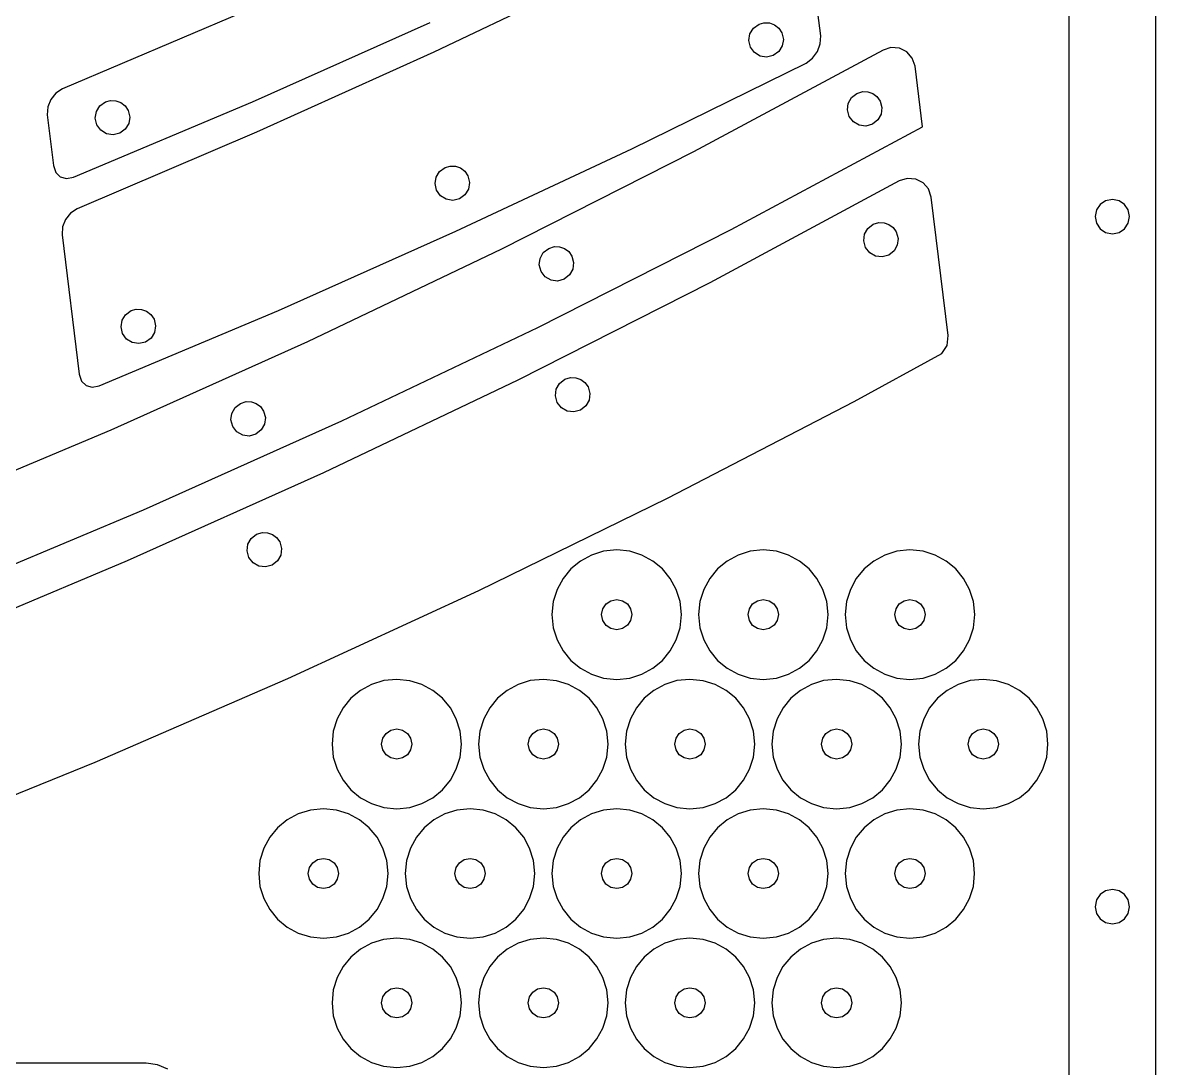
# Model space of a CAD drawing. Extents: x -146 to 800, y 150 to 800.
# Drawn here: x 544.7 to 676.1, y 216.3 to 337.5 of the extents above; entities that cross this region are included whole.
import ezdxf

# ---------------------------------------------------------------- set-up
doc = ezdxf.new("R2010")
doc.units = 0

msp = doc.modelspace()

# ---------------------------------------------------------------- linework, layer by layer
for p, q in [((666.057, 155), (666.057, 794.999)), ((676.056, 794.999), (676.056, 155)), ((637.265, 335.967), (635.198, 352.665)), ((612.783656, 343.775703), (592.409, 334.078625)), ((570.127984, 338.635906), (549.359, 329.817)), ((571.401672, 328.323406), (591.980125, 337.49975)), ((630.11, 337.304), (630.688, 337.469)), ((630.688, 337.469), (631.316203, 337.448578)), ((628.939578, 335.427641), (629.065625, 336.184125)), ((629.065625, 336.184125), (629.466359, 336.838047)), ((629.466359, 336.838047), (630.11, 337.304)), ((631.316203, 337.448578), (631.901375, 337.238125)), ((631.901375, 337.238125), (632.397859, 336.854609)), ((632.397859, 336.854609), (632.76, 336.315)), ((632.76, 336.315), (632.939859, 335.5415)), ((629.12, 334.654), (628.939578, 335.427641)), ((632.939859, 335.5415), (632.813625, 334.78525)), ((636.880875, 334.1345), (637.215766, 335.039969)), ((637.215766, 335.039969), (637.265, 335.967)), ((592.409, 334.078625), (571.841594, 324.779234)), ((644.486, 334.304), (622.516172, 322.504842)), ((629.586375, 334.011078), (629.12, 334.654)), ((630.24025, 333.610875), (629.586375, 334.011078)), ((630.9965, 333.484984), (630.24025, 333.610875)), ((631.77, 333.665), (630.9965, 333.484984)), ((632.413078, 334.131375), (631.77, 333.665)), ((632.813625, 334.78525), (632.413078, 334.131375)), ((636.314797, 333.352781), (636.880875, 334.1345)), ((645.406, 334.607), (644.486, 334.304)), ((646.395687, 334.532828), (645.406, 334.608)), ((645.406, 334.608), (645.406, 334.607)), ((647.25, 334.098875), (646.395687, 334.532828)), ((647.879312, 333.375984), (647.25, 334.098875)), ((615.361688, 322.866578), (635.572, 332.797)), ((635.572, 332.797), (636.314797, 333.352781)), ((648.194, 332.434), (647.879312, 333.375984)), ((649.063, 325.418), (648.194, 332.434)), ((549.359, 329.817), (548.589234, 329.320297)), ((548.000875, 328.587625), (547.650828, 327.715641)), ((548.589234, 329.320297), (548.000875, 328.587625)), ((550.63, 319.562), (571.401672, 328.323406)), ((553.693937, 327.829047), (554.337, 328.295)), ((554.337, 328.295), (554.915, 328.46)), ((554.915, 328.46), (555.543188, 328.44)), ((555.543188, 328.44), (556.12825, 328.2295)), ((640.464875, 328.12625), (640.840109, 328.794875)), ((640.840109, 328.794875), (641.465, 329.285)), ((641.465, 329.285), (642.134, 329.485)), ((642.134, 329.485), (642.736312, 329.462922)), ((642.736312, 329.462922), (643.30075, 329.264875)), ((643.30075, 329.264875), (643.786063, 328.904641)), ((643.786063, 328.904641), (644.151, 328.396)), ((644.151, 328.396), (644.360156, 327.630391)), ((547.650828, 327.715641), (547.596, 326.801)), ((553.167563, 326.418641), (553.2935, 327.175125)), ((553.2935, 327.175125), (553.693937, 327.829047)), ((556.12825, 328.2295), (556.624437, 327.84575)), ((556.624437, 327.84575), (556.986, 327.306)), ((556.986, 327.306), (557.166453, 326.5325)), ((640.367703, 327.36575), (640.464875, 328.12625)), ((640.577, 326.6), (640.367703, 327.36575)), ((644.360156, 327.630391), (644.26275, 326.870125)), ((547.596, 326.801), (548.325, 320.913)), ((553.348, 325.645), (553.167563, 326.418641)), ((557.040625, 325.77625), (556.640484, 325.122375)), ((557.166453, 326.5325), (557.040625, 325.77625)), ((641.067141, 325.974953), (640.577, 326.6)), ((641.735875, 325.599375), (641.067141, 325.974953)), ((643.263, 325.711), (642.496672, 325.501859)), ((643.887469, 326.201547), (643.263, 325.711)), ((644.26275, 326.870125), (643.887469, 326.201547)), ((571.841594, 324.779234), (551.076, 315.902)), ((553.813953, 325.002078), (553.348, 325.645)), ((554.467875, 324.601875), (553.813953, 325.002078)), ((555.224359, 324.475984), (554.467875, 324.601875)), ((555.998, 324.656), (555.224359, 324.475984)), ((556.640484, 325.122375), (555.998, 324.656)), ((626.898193, 313.522425), (649.063, 325.418)), ((642.496672, 325.501859), (641.735875, 325.599375)), ((594.97025, 313.300375), (615.361688, 322.866578)), ((622.516172, 322.504842), (600.269217, 311.227484)), ((548.325, 320.913), (548.589953, 320.128859)), ((593.075938, 320.233625), (593.719, 320.7)), ((593.719, 320.7), (594.297, 320.865)), ((594.297, 320.865), (594.925188, 320.845)), ((594.925188, 320.845), (595.51025, 320.6345)), ((595.51025, 320.6345), (596.006437, 320.25075)), ((548.589953, 320.128859), (549.111875, 319.613125)), ((549.111875, 319.613125), (549.816609, 319.409578)), ((549.816609, 319.409578), (550.63, 319.562)), ((592.549562, 318.8235), (592.6755, 319.57975)), ((592.6755, 319.57975), (593.075938, 320.233625)), ((596.006437, 320.25075), (596.368, 319.711)), ((596.368, 319.711), (596.548453, 318.9375)), ((646.364, 319.129), (624.394183, 307.329842)), ((647.284, 319.433), (646.364, 319.129)), ((648.27425, 319.358266), (647.284, 319.434)), ((647.284, 319.434), (647.284, 319.433)), ((649.12875, 318.924125), (648.27425, 319.358266)), ((592.73, 318.05), (592.549562, 318.8235)), ((593.195953, 317.406938), (592.73, 318.05)), ((596.422625, 318.18125), (596.022484, 317.527375)), ((596.548453, 318.9375), (596.422625, 318.18125)), ((649.757875, 318.201422), (649.12875, 318.924125)), ((650.072, 317.26), (649.757875, 318.201422)), ((593.849875, 317.0065), (593.195953, 317.406938)), ((594.606359, 316.880562), (593.849875, 317.0065)), ((595.38, 317.061), (594.606359, 316.880562)), ((596.022484, 317.527375), (595.38, 317.061)), ((652.056, 301.233), (650.072, 317.26)), ((670.29575, 316.842734), (669.66, 316.413875)), ((671.074, 317), (670.29575, 316.842734)), ((671.852672, 316.842734), (671.074, 317)), ((672.488375, 316.413875), (671.852672, 316.842734)), ((550.306547, 315.402672), (549.718875, 314.668125)), ((551.076, 315.902), (550.306547, 315.402672)), ((669.23125, 315.777828), (669.074, 314.999)), ((669.66, 316.413875), (669.23125, 315.777828)), ((672.916891, 315.777828), (672.488375, 316.413875)), ((673.074, 314.999), (672.916891, 315.777828)), ((549.718875, 314.668125), (549.369516, 313.795016)), ((642.718969, 313.620016), (643.344, 314.11)), ((643.344, 314.11), (644.012, 314.311)), ((644.012, 314.311), (644.614734, 314.288359)), ((644.614734, 314.288359), (645.179125, 314.090125)), ((645.179125, 314.090125), (645.664203, 313.730078)), ((669.074, 314.999), (669.23125, 314.220906)), ((669.23125, 314.220906), (669.66, 313.5855)), ((672.488375, 313.5855), (672.916891, 314.220906)), ((672.916891, 314.220906), (673.074, 314.999)), ((549.369516, 313.795016), (549.315, 312.88)), ((549.315, 312.88), (551.316, 296.714)), ((574.391687, 304.123984), (594.97025, 313.300375)), ((604.45376, 302.152387), (626.898193, 313.522425)), ((642.246281, 312.191172), (642.3435, 312.951625)), ((642.3435, 312.951625), (642.718969, 313.620016)), ((645.664203, 313.730078), (646.029, 313.222)), ((646.029, 313.222), (646.238297, 312.455828)), ((669.66, 313.5855), (670.29575, 313.157094)), ((670.29575, 313.157094), (671.074, 313)), ((671.074, 313), (671.852672, 313.157094)), ((671.852672, 313.157094), (672.488375, 313.5855)), ((600.269217, 311.227484), (577.754368, 300.477166)), ((605.104109, 310.825016), (605.729, 311.315)), ((605.729, 311.315), (606.398, 311.516)), ((606.398, 311.516), (607.000297, 311.4935)), ((607.000297, 311.4935), (607.564625, 311.2955)), ((607.564625, 311.2955), (608.049641, 310.9355)), ((642.456, 311.425), (642.246281, 312.191172)), ((642.945984, 310.799969), (642.456, 311.425)), ((646.141125, 311.695375), (645.765891, 311.026984)), ((646.238297, 312.455828), (646.141125, 311.695375)), ((604.631703, 309.396172), (604.728875, 310.156625)), ((604.728875, 310.156625), (605.104109, 310.825016)), ((608.049641, 310.9355), (608.414, 310.427)), ((608.414, 310.427), (608.623297, 309.660828)), ((643.614375, 310.4245), (642.945984, 310.799969)), ((644.374828, 310.327281), (643.614375, 310.4245)), ((645.141, 310.537), (644.374828, 310.327281)), ((645.765891, 311.026984), (645.141, 310.537)), ((604.841, 308.63), (604.631703, 309.396172)), ((605.331125, 308.004969), (604.841, 308.63)), ((608.526125, 308.900375), (608.150891, 308.231984)), ((608.623297, 309.660828), (608.526125, 308.900375)), ((624.394183, 307.329842), (602.147258, 296.052484)), ((605.99975, 307.6295), (605.331125, 308.004969)), ((606.76025, 307.532281), (605.99975, 307.6295)), ((607.526, 307.742), (606.76025, 307.532281)), ((608.150891, 308.231984), (607.526, 307.742)), ((553.62, 295.363), (574.391687, 304.123984)), ((556.284375, 302.97575), (556.684922, 303.629625)), ((556.684922, 303.629625), (557.328, 304.096)), ((557.328, 304.096), (557.906, 304.261)), ((557.906, 304.261), (558.534188, 304.240563)), ((558.534188, 304.240563), (559.11925, 304.03)), ((559.11925, 304.03), (559.615437, 303.646187)), ((559.615437, 303.646187), (559.977, 303.106)), ((556.158141, 302.2195), (556.284375, 302.97575)), ((556.338, 301.446), (556.158141, 302.2195)), ((559.977, 303.106), (560.157438, 302.332937)), ((560.157438, 302.332937), (560.0315, 301.57675)), ((581.73906, 291.313225), (604.45376, 302.152387)), ((556.804516, 300.802937), (556.338, 301.446)), ((557.458625, 300.4025), (556.804516, 300.802937)), ((559.631063, 300.922937), (558.988, 300.457)), ((560.0315, 301.57675), (559.631063, 300.922937)), ((651.919625, 300.0655), (652.056, 301.233)), ((577.754368, 300.477166), (554.980859, 290.259125)), ((558.214922, 300.276562), (557.458625, 300.4025)), ((558.988, 300.457), (558.214922, 300.276562)), ((651.289, 299.117), (651.919625, 300.0655)), ((641.148, 293.551), (651.289, 299.117)), ((551.316, 296.714), (551.580938, 295.929859)), ((551.580938, 295.929859), (552.10275, 295.414125)), ((602.147258, 296.052484), (579.632454, 285.302166)), ((606.606875, 294.981625), (606.982109, 295.650016)), ((606.982109, 295.650016), (607.607, 296.14)), ((607.607, 296.14), (608.276, 296.341)), ((608.276, 296.341), (608.878312, 296.3185)), ((608.878312, 296.3185), (609.44275, 296.1205)), ((609.44275, 296.1205), (609.928062, 295.7605)), ((609.928062, 295.7605), (610.293, 295.252)), ((552.10275, 295.414125), (552.807188, 295.210578)), ((552.807188, 295.210578), (553.62, 295.363)), ((606.509703, 294.221172), (606.606875, 294.981625)), ((606.719, 293.455), (606.509703, 294.221172)), ((610.293, 295.252), (610.502156, 294.485828)), ((610.502156, 294.485828), (610.40475, 293.725375)), ((568.992375, 292.186625), (569.367953, 292.855016)), ((569.367953, 292.855016), (569.993, 293.345)), ((569.993, 293.345), (570.662, 293.546)), ((570.662, 293.546), (571.264156, 293.5235)), ((571.264156, 293.5235), (571.82825, 293.3255)), ((571.82825, 293.3255), (572.313219, 292.9655)), ((572.313219, 292.9655), (572.678, 292.457)), ((607.209563, 292.830109), (606.719, 293.455)), ((607.87825, 292.454875), (607.209563, 292.830109)), ((610.029469, 293.056984), (609.405, 292.567)), ((610.40475, 293.725375), (610.029469, 293.056984)), ((619.51784, 282.357895), (641.148, 293.551)), ((568.894859, 291.426172), (568.992375, 292.186625)), ((572.678, 292.457), (572.887156, 291.690828)), ((572.887156, 291.690828), (572.78975, 290.930375)), ((608.638812, 292.357703), (607.87825, 292.454875)), ((609.405, 292.567), (608.638812, 292.357703)), ((554.980859, 290.259125), (531.957923, 280.5786)), ((558.763453, 281.010281), (581.73906, 291.313225)), ((569.104, 290.66), (568.894859, 291.426172)), ((569.594563, 290.035109), (569.104, 290.66)), ((572.414469, 290.261984), (571.79, 289.772)), ((572.78975, 290.930375), (572.414469, 290.261984)), ((570.26325, 289.659875), (569.594563, 290.035109)), ((571.023812, 289.562703), (570.26325, 289.659875)), ((571.79, 289.772), (571.023812, 289.562703)), ((579.632454, 285.302166), (556.859, 275.084125)), ((597.633406, 271.655969), (619.51784, 282.357895)), ((535.536297, 271.248896), (558.763453, 281.010281)), ((570.8705, 277.012125), (571.245969, 277.680859)), ((571.245969, 277.680859), (571.871, 278.171)), ((571.871, 278.171), (572.54, 278.371)), ((572.54, 278.371), (573.142312, 278.348922)), ((573.142312, 278.348922), (573.70675, 278.150875)), ((573.70675, 278.150875), (574.192063, 277.790641)), ((574.192063, 277.790641), (574.557, 277.282)), ((574.557, 277.282), (574.766141, 276.515828)), ((570.773281, 276.251328), (570.8705, 277.012125)), ((570.983, 275.485), (570.773281, 276.251328)), ((574.668625, 275.755375), (574.293047, 275.086984)), ((574.766141, 276.515828), (574.668625, 275.755375)), ((610.691703, 275.763594), (609.417686, 275.072082)), ((612.099525, 276.200621), (610.691703, 275.763594)), ((613.611, 276.353), (612.099525, 276.200621)), ((615.12243, 276.200621), (613.611, 276.353)), ((616.530125, 275.763594), (615.12243, 276.200621)), ((617.803945, 275.072082), (616.530125, 275.763594)), ((627.691703, 275.763594), (626.417686, 275.072082)), ((629.099525, 276.200621), (627.691703, 275.763594)), ((630.611, 276.353), (629.099525, 276.200621)), ((632.122473, 276.200621), (630.611, 276.353)), ((633.530281, 275.763594), (632.122473, 276.200621)), ((634.804262, 275.072082), (633.530281, 275.763594)), ((644.691719, 275.763594), (643.417738, 275.072082)), ((646.099527, 276.200621), (644.691719, 275.763594)), ((647.611, 276.353), (646.099527, 276.200621)), ((649.122473, 276.200621), (647.611, 276.353)), ((650.530281, 275.763594), (649.122473, 276.200621)), ((651.804262, 275.072082), (650.530281, 275.763594)), ((556.859, 275.084125), (533.836124, 265.4036)), ((571.472984, 274.860109), (570.983, 275.485)), ((572.141375, 274.484875), (571.472984, 274.860109)), ((572.901828, 274.387703), (572.141375, 274.484875)), ((573.668, 274.597), (572.901828, 274.387703)), ((574.293047, 275.086984), (573.668, 274.597)), ((609.417686, 275.072082), (608.307625, 274.15625)), ((618.91375, 274.15625), (617.803945, 275.072082)), ((626.417686, 275.072082), (625.307625, 274.15625)), ((635.91425, 274.15625), (634.804262, 275.072082)), ((643.417738, 275.072082), (642.30775, 274.15625)), ((652.91425, 274.15625), (651.804262, 275.072082)), ((608.307625, 274.15625), (607.391674, 273.046262)), ((619.829398, 273.046262), (618.91375, 274.15625)), ((625.307625, 274.15625), (624.391674, 273.046262)), ((636.830082, 273.046262), (635.91425, 274.15625)), ((642.30775, 274.15625), (641.391918, 273.046262)), ((653.830082, 273.046262), (652.91425, 274.15625)), ((607.391674, 273.046262), (606.699984, 271.772281)), ((620.52075, 271.772281), (619.829398, 273.046262)), ((624.391674, 273.046262), (623.699984, 271.772281)), ((637.521594, 271.772281), (636.830082, 273.046262)), ((641.391918, 273.046262), (640.700406, 271.772281)), ((654.521594, 271.772281), (653.830082, 273.046262)), ((575.50302, 261.449934), (597.633406, 271.655969)), ((606.699984, 271.772281), (606.262709, 270.364473)), ((612.929609, 270.464984), (613.611, 270.602)), ((613.611, 270.602), (614.291828, 270.464562)), ((620.957664, 270.364473), (620.52075, 271.772281)), ((623.699984, 271.772281), (623.262709, 270.364473)), ((629.929609, 270.464984), (630.611, 270.602)), ((630.611, 270.602), (631.291828, 270.464562)), ((637.958621, 270.364473), (637.521594, 271.772281)), ((640.700406, 271.772281), (640.263379, 270.364473)), ((646.930031, 270.464984), (647.611, 270.602)), ((647.611, 270.602), (648.292391, 270.464562)), ((654.958621, 270.364473), (654.521594, 271.772281)), ((606.262709, 270.364473), (606.11, 268.853)), ((611.861, 268.853), (611.998453, 269.533953)), ((611.998453, 269.533953), (612.373375, 270.090125)), ((612.373375, 270.090125), (612.929609, 270.464984)), ((614.291828, 270.464562), (614.847875, 270.08975)), ((614.847875, 270.08975), (615.222984, 269.533813)), ((615.222984, 269.533813), (615.361, 268.853)), ((621.11, 268.853), (620.957664, 270.364473)), ((623.262709, 270.364473), (623.11, 268.853)), ((628.861, 268.853), (628.998453, 269.533953)), ((628.998453, 269.533953), (629.373375, 270.090125)), ((629.373375, 270.090125), (629.929609, 270.464984)), ((631.291828, 270.464562), (631.847875, 270.08975)), ((631.847875, 270.08975), (632.222984, 269.533813)), ((632.222984, 269.533813), (632.361, 268.853)), ((638.111, 268.853), (637.958621, 270.364473)), ((640.263379, 270.364473), (640.111, 268.853)), ((645.861, 268.853), (645.998594, 269.533953)), ((645.998594, 269.533953), (646.37375, 270.090125)), ((646.37375, 270.090125), (646.930031, 270.464984)), ((648.292391, 270.464562), (648.848625, 270.08975)), ((648.848625, 270.08975), (649.223547, 269.533813)), ((649.223547, 269.533813), (649.361, 268.853)), ((655.111, 268.853), (654.958621, 270.364473)), ((606.11, 268.853), (606.262381, 267.341199)), ((611.998031, 268.171453), (611.861, 268.853)), ((612.373, 267.614875), (611.998031, 268.171453)), ((615.223406, 268.171594), (614.84825, 267.61525)), ((615.361, 268.853), (615.223406, 268.171594)), ((620.957951, 267.341527), (621.11, 268.853)), ((623.11, 268.853), (623.262381, 267.341199)), ((628.998031, 268.171453), (628.861, 268.853)), ((629.373, 267.614875), (628.998031, 268.171453)), ((632.223406, 268.171594), (631.84825, 267.61525)), ((632.361, 268.853), (632.223406, 268.171594)), ((637.958621, 267.341527), (638.111, 268.853)), ((640.111, 268.853), (640.263379, 267.341199)), ((645.998453, 268.171453), (645.861, 268.853)), ((646.373375, 267.614875), (645.998453, 268.171453)), ((649.223547, 268.171594), (648.848625, 267.61525)), ((649.361, 268.853), (649.223547, 268.171594)), ((654.958621, 267.341527), (655.111, 268.853)), ((606.262381, 267.341199), (606.699422, 265.933156)), ((612.929469, 267.239609), (612.373, 267.614875)), ((613.611, 267.102), (612.929469, 267.239609)), ((614.291969, 267.240031), (613.611, 267.102)), ((614.84825, 267.61525), (614.291969, 267.240031)), ((620.521172, 265.933719), (620.957951, 267.341527)), ((623.262381, 267.341199), (623.699422, 265.933156)), ((629.929469, 267.239609), (629.373, 267.614875)), ((630.611, 267.102), (629.929469, 267.239609)), ((631.291969, 267.240031), (630.611, 267.102)), ((631.84825, 267.61525), (631.291969, 267.240031)), ((637.521594, 265.933719), (637.958621, 267.341527)), ((640.263379, 267.341199), (640.700406, 265.933156)), ((646.929609, 267.239609), (646.373375, 267.614875)), ((647.611, 267.102), (646.929609, 267.239609)), ((648.292391, 267.240031), (647.611, 267.102)), ((648.848625, 267.61525), (648.292391, 267.240031)), ((654.521594, 265.933719), (654.958621, 267.341527)), ((606.699422, 265.933156), (607.390971, 264.659035)), ((619.829838, 264.659738), (620.521172, 265.933719)), ((623.699422, 265.933156), (624.390971, 264.659035)), ((636.830082, 264.659738), (637.521594, 265.933719)), ((640.700406, 265.933156), (641.391918, 264.659035)), ((653.830082, 264.659738), (654.521594, 265.933719)), ((607.390971, 264.659035), (608.306875, 263.549)), ((618.914125, 263.54975), (619.829838, 264.659738)), ((624.390971, 264.659035), (625.306875, 263.549)), ((635.91425, 263.54975), (636.830082, 264.659738)), ((641.391918, 264.659035), (642.30775, 263.549)), ((652.91425, 263.54975), (653.830082, 264.659738)), ((608.306875, 263.549), (609.416982, 262.633215)), ((609.416982, 262.633215), (610.691141, 261.941844)), ((616.530266, 261.942406), (617.804209, 262.633918)), ((617.804209, 262.633918), (618.914125, 263.54975)), ((625.306875, 263.549), (626.416982, 262.633215)), ((626.416982, 262.633215), (627.691141, 261.941844)), ((633.530281, 261.942406), (634.804262, 262.633918)), ((634.804262, 262.633918), (635.91425, 263.54975)), ((642.30775, 263.549), (643.417738, 262.633215)), ((643.417738, 262.633215), (644.691719, 261.941844)), ((650.530281, 261.942406), (651.804262, 262.633918)), ((651.804262, 262.633918), (652.91425, 263.54975)), ((553.135, 251.7445), (575.50302, 261.449934)), ((588.11, 261.353), (586.598527, 261.200619)), ((589.621473, 261.200332), (588.11, 261.353)), ((605.11, 261.353), (603.598527, 261.200619)), ((606.621473, 261.200332), (605.11, 261.353)), ((610.691141, 261.941844), (612.099197, 261.505051)), ((612.099197, 261.505051), (613.611, 261.353)), ((613.611, 261.353), (615.122471, 261.505379)), ((615.122471, 261.505379), (616.530266, 261.942406)), ((622.11, 261.353), (620.598527, 261.200619)), ((623.621473, 261.200332), (622.11, 261.353)), ((627.691141, 261.941844), (629.099197, 261.505051)), ((629.099197, 261.505051), (630.611, 261.353)), ((630.611, 261.353), (632.122473, 261.505379)), ((632.122473, 261.505379), (633.530281, 261.942406)), ((639.111, 261.353), (637.599525, 261.200619)), ((640.622473, 261.200332), (639.111, 261.353)), ((644.691719, 261.941844), (646.099527, 261.505051)), ((646.099527, 261.505051), (647.611, 261.353)), ((647.611, 261.353), (649.122473, 261.505379)), ((649.122473, 261.505379), (650.530281, 261.942406)), ((656.111, 261.353), (654.599525, 261.200619)), ((657.62243, 261.200332), (656.111, 261.353)), ((583.916738, 260.072029), (582.80675, 259.156125)), ((585.190719, 260.763578), (583.916738, 260.072029)), ((586.598527, 261.200619), (585.190719, 260.763578)), ((591.029281, 260.763156), (589.621473, 261.200332)), ((592.303262, 260.07159), (591.029281, 260.763156)), ((593.41325, 259.15575), (592.303262, 260.07159)), ((600.916738, 260.072029), (599.80675, 259.156125)), ((602.190719, 260.763578), (600.916738, 260.072029)), ((603.598527, 261.200619), (602.190719, 260.763578)), ((608.029281, 260.763156), (606.621473, 261.200332)), ((609.303262, 260.07159), (608.029281, 260.763156)), ((610.41325, 259.15575), (609.303262, 260.07159)), ((617.916738, 260.072029), (616.80675, 259.156125)), ((619.190719, 260.763578), (617.916738, 260.072029)), ((620.598527, 261.200619), (619.190719, 260.763578)), ((625.029281, 260.763156), (623.621473, 261.200332)), ((626.303262, 260.07159), (625.029281, 260.763156)), ((627.41325, 259.15575), (626.303262, 260.07159)), ((634.917686, 260.072029), (633.807625, 259.156125)), ((636.191703, 260.763578), (634.917686, 260.072029)), ((637.599525, 261.200619), (636.191703, 260.763578)), ((642.030281, 260.763156), (640.622473, 261.200332)), ((643.304262, 260.07159), (642.030281, 260.763156)), ((644.41425, 259.15575), (643.304262, 260.07159)), ((651.917686, 260.072029), (650.807625, 259.156125)), ((653.191703, 260.763578), (651.917686, 260.072029)), ((654.599525, 261.200619), (653.191703, 260.763578)), ((659.030125, 260.763156), (657.62243, 261.200332)), ((660.303945, 260.07159), (659.030125, 260.763156)), ((661.41375, 259.15575), (660.303945, 260.07159)), ((582.80675, 259.156125), (581.890918, 258.046018)), ((594.329082, 258.045754), (593.41325, 259.15575)), ((599.80675, 259.156125), (598.890918, 258.046018)), ((611.329082, 258.045754), (610.41325, 259.15575)), ((616.80675, 259.156125), (615.890918, 258.046018)), ((628.329082, 258.045754), (627.41325, 259.15575)), ((633.807625, 259.156125), (632.891674, 258.046018)), ((645.330082, 258.045754), (644.41425, 259.15575)), ((650.807625, 259.156125), (649.891674, 258.046018)), ((662.329398, 258.045754), (661.41375, 259.15575)), ((581.890918, 258.046018), (581.199406, 256.771859)), ((595.020594, 256.771719), (594.329082, 258.045754)), ((598.890918, 258.046018), (598.199406, 256.771859)), ((612.020594, 256.771719), (611.329082, 258.045754)), ((615.890918, 258.046018), (615.199406, 256.771859)), ((629.020594, 256.771719), (628.329082, 258.045754)), ((632.891674, 258.046018), (632.199984, 256.771859)), ((646.021594, 256.771719), (645.330082, 258.045754)), ((649.891674, 258.046018), (649.199984, 256.771859)), ((663.02075, 256.771719), (662.329398, 258.045754)), ((581.199406, 256.771859), (580.762379, 255.363803)), ((595.457621, 255.363762), (595.020594, 256.771719)), ((598.199406, 256.771859), (597.762379, 255.363803)), ((612.457621, 255.363762), (612.020594, 256.771719)), ((615.199406, 256.771859), (614.762379, 255.363803)), ((629.457621, 255.363762), (629.020594, 256.771719)), ((632.199984, 256.771859), (631.762709, 255.363803)), ((646.458621, 255.363762), (646.021594, 256.771719)), ((649.199984, 256.771859), (648.762709, 255.363803)), ((663.457664, 255.363762), (663.02075, 256.771719)), ((580.762379, 255.363803), (580.61, 253.852)), ((586.497594, 254.533391), (586.87275, 255.089625)), ((586.87275, 255.089625), (587.429031, 255.464547)), ((587.429031, 255.464547), (588.11, 255.602)), ((588.11, 255.602), (588.791391, 255.464547)), ((588.791391, 255.464547), (589.347625, 255.089625)), ((589.347625, 255.089625), (589.722547, 254.533391)), ((595.61, 253.852), (595.457621, 255.363762)), ((597.762379, 255.363803), (597.61, 253.852)), ((603.497594, 254.533391), (603.87275, 255.089625)), ((603.87275, 255.089625), (604.429031, 255.464547)), ((604.429031, 255.464547), (605.11, 255.602)), ((605.11, 255.602), (605.791391, 255.464547)), ((605.791391, 255.464547), (606.347625, 255.089625)), ((606.347625, 255.089625), (606.722547, 254.533391)), ((612.61, 253.852), (612.457621, 255.363762)), ((614.762379, 255.363803), (614.61, 253.852)), ((620.497594, 254.533391), (620.87275, 255.089625)), ((620.87275, 255.089625), (621.429031, 255.464547)), ((621.429031, 255.464547), (622.11, 255.602)), ((622.11, 255.602), (622.791391, 255.464547)), ((622.791391, 255.464547), (623.347625, 255.089625)), ((623.347625, 255.089625), (623.722547, 254.533391)), ((629.61, 253.852), (629.457621, 255.363762)), ((631.762709, 255.363803), (631.61, 253.852)), ((637.498453, 254.533391), (637.873375, 255.089625)), ((637.873375, 255.089625), (638.429609, 255.464547)), ((638.429609, 255.464547), (639.111, 255.602)), ((639.111, 255.602), (639.791828, 255.464547)), ((639.791828, 255.464547), (640.347875, 255.089625)), ((640.347875, 255.089625), (640.722984, 254.533391)), ((646.611, 253.852), (646.458621, 255.363762)), ((648.762709, 255.363803), (648.61, 253.852)), ((654.497609, 254.533391), (654.872875, 255.089625)), ((654.872875, 255.089625), (655.429453, 255.464547)), ((655.429453, 255.464547), (656.111, 255.602)), ((656.111, 255.602), (656.791812, 255.464547)), ((656.791812, 255.464547), (657.34775, 255.089625)), ((657.34775, 255.089625), (657.722562, 254.533391)), ((663.61, 253.852), (663.457664, 255.363762)), ((580.61, 253.852), (580.762379, 252.340527)), ((586.36, 253.852), (586.497594, 254.533391)), ((586.497594, 253.171031), (586.36, 253.852)), ((589.722547, 254.533391), (589.86, 253.852)), ((589.86, 253.852), (589.722547, 253.171031)), ((595.457662, 252.340527), (595.61, 253.852)), ((597.61, 253.852), (597.762379, 252.340527)), ((603.36, 253.852), (603.497594, 254.533391)), ((603.497594, 253.171031), (603.36, 253.852)), ((606.722547, 254.533391), (606.86, 253.852)), ((606.86, 253.852), (606.722547, 253.171031)), ((612.457621, 252.340527), (612.61, 253.852)), ((614.61, 253.852), (614.762379, 252.340527)), ((620.36, 253.852), (620.497594, 254.533391)), ((620.497594, 253.171031), (620.36, 253.852)), ((623.722547, 254.533391), (623.86, 253.852)), ((623.86, 253.852), (623.722547, 253.171031)), ((629.457662, 252.340527), (629.61, 253.852)), ((631.61, 253.852), (631.762381, 252.340527)), ((637.361, 253.852), (637.498453, 254.533391)), ((637.498031, 253.171031), (637.361, 253.852)), ((640.722984, 254.533391), (640.861, 253.852)), ((640.861, 253.852), (640.723406, 253.171031)), ((646.458621, 252.340527), (646.611, 253.852)), ((648.61, 253.852), (648.762381, 252.340527)), ((654.36, 253.852), (654.497609, 254.533391)), ((654.497609, 253.171031), (654.36, 253.852)), ((657.722562, 254.533391), (657.86, 253.852)), ((657.86, 253.852), (657.722562, 253.171031)), ((663.457951, 252.340527), (663.61, 253.852)), ((580.762379, 252.340527), (581.199406, 250.932719)), ((586.87275, 252.61475), (586.497594, 253.171031)), ((587.429031, 252.239594), (586.87275, 252.61475)), ((588.11, 252.102), (587.429031, 252.239594)), ((588.791391, 252.239594), (588.11, 252.102)), ((589.347625, 252.61475), (588.791391, 252.239594)), ((589.722547, 253.171031), (589.347625, 252.61475)), ((595.020734, 250.932719), (595.457662, 252.340527)), ((597.762379, 252.340527), (598.199406, 250.932719)), ((603.87275, 252.61475), (603.497594, 253.171031)), ((604.429031, 252.239594), (603.87275, 252.61475)), ((605.11, 252.102), (604.429031, 252.239594)), ((605.791391, 252.239594), (605.11, 252.102)), ((606.347625, 252.61475), (605.791391, 252.239594)), ((606.722547, 253.171031), (606.347625, 252.61475)), ((612.020594, 250.932719), (612.457621, 252.340527)), ((614.762379, 252.340527), (615.199406, 250.932719)), ((620.87275, 252.61475), (620.497594, 253.171031)), ((621.429031, 252.239594), (620.87275, 252.61475)), ((622.11, 252.102), (621.429031, 252.239594)), ((622.791391, 252.239594), (622.11, 252.102)), ((623.347625, 252.61475), (622.791391, 252.239594)), ((623.722547, 253.171031), (623.347625, 252.61475)), ((629.020734, 250.932719), (629.457662, 252.340527)), ((631.762381, 252.340527), (632.199422, 250.932719)), ((637.873, 252.61475), (637.498031, 253.171031)), ((638.429469, 252.239594), (637.873, 252.61475)), ((639.111, 252.102), (638.429469, 252.239594)), ((639.791969, 252.239594), (639.111, 252.102)), ((640.34825, 252.61475), (639.791969, 252.239594)), ((640.723406, 253.171031), (640.34825, 252.61475)), ((646.021594, 250.932719), (646.458621, 252.340527)), ((648.762381, 252.340527), (649.199422, 250.932719)), ((654.872875, 252.61475), (654.497609, 253.171031)), ((655.429453, 252.239594), (654.872875, 252.61475)), ((656.111, 252.102), (655.429453, 252.239594)), ((656.791812, 252.239594), (656.111, 252.102)), ((657.34775, 252.61475), (656.791812, 252.239594)), ((657.722562, 253.171031), (657.34775, 252.61475)), ((663.021172, 250.932719), (663.457951, 252.340527)), ((530.537668, 242.544379), (553.135, 251.7445)), ((581.199406, 250.932719), (581.890918, 249.658738)), ((594.329346, 249.658738), (595.020734, 250.932719)), ((598.199406, 250.932719), (598.890918, 249.658738)), ((611.329082, 249.658738), (612.020594, 250.932719)), ((615.199406, 250.932719), (615.890918, 249.658738)), ((628.329346, 249.658738), (629.020734, 250.932719)), ((632.199422, 250.932719), (632.890971, 249.658738)), ((645.330082, 249.658738), (646.021594, 250.932719)), ((649.199422, 250.932719), (649.890971, 249.658738)), ((662.329838, 249.658738), (663.021172, 250.932719)), ((581.890918, 249.658738), (582.80675, 248.54875)), ((593.413625, 248.54875), (594.329346, 249.658738)), ((598.890918, 249.658738), (599.80675, 248.54875)), ((610.41325, 248.54875), (611.329082, 249.658738)), ((615.890918, 249.658738), (616.80675, 248.54875)), ((627.413625, 248.54875), (628.329346, 249.658738)), ((632.890971, 249.658738), (633.806875, 248.54875)), ((644.41425, 248.54875), (645.330082, 249.658738)), ((649.890971, 249.658738), (650.806875, 248.54875)), ((661.414125, 248.54875), (662.329838, 249.658738)), ((582.80675, 248.54875), (583.916738, 247.632918)), ((592.303701, 247.632918), (593.413625, 248.54875)), ((599.80675, 248.54875), (600.916738, 247.632918)), ((609.303262, 247.632918), (610.41325, 248.54875)), ((616.80675, 248.54875), (617.916738, 247.632918)), ((626.303701, 247.632918), (627.413625, 248.54875)), ((633.806875, 248.54875), (634.916982, 247.632918)), ((643.304262, 247.632918), (644.41425, 248.54875)), ((650.806875, 248.54875), (651.916982, 247.632918)), ((660.304209, 247.632918), (661.414125, 248.54875)), ((583.916738, 247.632918), (585.190719, 246.941406)), ((585.190719, 246.941406), (586.598527, 246.504379)), ((589.62176, 246.504379), (591.029703, 246.941406)), ((591.029703, 246.941406), (592.303701, 247.632918)), ((600.916738, 247.632918), (602.190719, 246.941406)), ((602.190719, 246.941406), (603.598527, 246.504379)), ((606.621473, 246.504379), (608.029281, 246.941406)), ((608.029281, 246.941406), (609.303262, 247.632918)), ((617.916738, 247.632918), (619.190719, 246.941406)), ((619.190719, 246.941406), (620.598527, 246.504379)), ((623.62176, 246.504379), (625.029703, 246.941406)), ((625.029703, 246.941406), (626.303701, 247.632918)), ((634.916982, 247.632918), (636.191141, 246.941406)), ((636.191141, 246.941406), (637.599197, 246.504379)), ((640.622473, 246.504379), (642.030281, 246.941406)), ((642.030281, 246.941406), (643.304262, 247.632918)), ((651.916982, 247.632918), (653.191141, 246.941406)), ((653.191141, 246.941406), (654.599197, 246.504379)), ((657.622471, 246.504379), (659.030266, 246.941406)), ((659.030266, 246.941406), (660.304209, 247.632918)), ((576.689719, 245.762594), (575.415738, 245.071082)), ((578.097527, 246.199621), (576.689719, 245.762594)), ((579.609, 246.352), (578.097527, 246.199621)), ((581.12076, 246.199621), (579.609, 246.352)), ((582.528703, 245.762594), (581.12076, 246.199621)), ((583.802701, 245.071082), (582.528703, 245.762594)), ((586.598527, 246.504379), (588.11, 246.352)), ((588.11, 246.352), (589.62176, 246.504379)), ((593.690719, 245.762594), (592.416738, 245.071082)), ((595.098527, 246.199621), (593.690719, 245.762594)), ((596.61, 246.352), (595.098527, 246.199621)), ((598.121473, 246.199621), (596.61, 246.352)), ((599.529281, 245.762594), (598.121473, 246.199621)), ((600.803262, 245.071082), (599.529281, 245.762594)), ((603.598527, 246.504379), (605.11, 246.352)), ((605.11, 246.352), (606.621473, 246.504379)), ((610.690703, 245.762594), (609.416686, 245.071082)), ((612.098525, 246.199621), (610.690703, 245.762594)), ((613.61, 246.352), (612.098525, 246.199621)), ((615.121473, 246.199621), (613.61, 246.352)), ((616.529281, 245.762594), (615.121473, 246.199621)), ((617.803262, 245.071082), (616.529281, 245.762594)), ((620.598527, 246.504379), (622.11, 246.352)), ((622.11, 246.352), (623.62176, 246.504379)), ((627.690719, 245.762594), (626.416738, 245.071082)), ((629.098527, 246.199621), (627.690719, 245.762594)), ((630.61, 246.352), (629.098527, 246.199621)), ((632.121473, 246.199621), (630.61, 246.352)), ((633.529281, 245.762594), (632.121473, 246.199621)), ((634.803262, 245.071082), (633.529281, 245.762594)), ((637.599197, 246.504379), (639.111, 246.352)), ((639.111, 246.352), (640.622473, 246.504379)), ((644.690719, 245.762594), (643.416738, 245.071082)), ((646.098527, 246.199621), (644.690719, 245.762594)), ((647.61, 246.352), (646.098527, 246.199621)), ((649.121473, 246.199621), (647.61, 246.352)), ((650.529281, 245.762594), (649.121473, 246.199621)), ((651.803262, 245.071082), (650.529281, 245.762594)), ((654.599197, 246.504379), (656.111, 246.352)), ((656.111, 246.352), (657.622471, 246.504379)), ((575.415738, 245.071082), (574.30575, 244.15525)), ((584.912625, 244.15525), (583.802701, 245.071082)), ((592.416738, 245.071082), (591.30675, 244.15525)), ((601.91325, 244.15525), (600.803262, 245.071082)), ((609.416686, 245.071082), (608.306625, 244.15525)), ((618.91325, 244.15525), (617.803262, 245.071082)), ((626.416738, 245.071082), (625.30675, 244.15525)), ((635.91325, 244.15525), (634.803262, 245.071082)), ((643.416738, 245.071082), (642.30675, 244.15525)), ((652.91325, 244.15525), (651.803262, 245.071082)), ((573.389918, 243.045262), (572.698406, 241.771281)), ((574.30575, 244.15525), (573.389918, 243.045262)), ((585.828346, 243.045262), (584.912625, 244.15525)), ((586.519734, 241.771281), (585.828346, 243.045262)), ((590.390918, 243.045262), (589.699406, 241.771281)), ((591.30675, 244.15525), (590.390918, 243.045262)), ((602.829082, 243.045262), (601.91325, 244.15525)), ((603.520594, 241.771281), (602.829082, 243.045262)), ((607.390674, 243.045262), (606.698984, 241.771281)), ((608.306625, 244.15525), (607.390674, 243.045262)), ((619.829082, 243.045262), (618.91325, 244.15525)), ((620.520594, 241.771281), (619.829082, 243.045262)), ((624.390918, 243.045262), (623.699406, 241.771281)), ((625.30675, 244.15525), (624.390918, 243.045262)), ((636.829082, 243.045262), (635.91325, 244.15525)), ((637.520594, 241.771281), (636.829082, 243.045262)), ((641.390918, 243.045262), (640.699406, 241.771281)), ((642.30675, 244.15525), (641.390918, 243.045262)), ((653.829082, 243.045262), (652.91325, 244.15525)), ((654.520594, 241.771281), (653.829082, 243.045262)), ((572.698406, 241.771281), (572.261379, 240.363473)), ((586.956662, 240.363473), (586.519734, 241.771281)), ((589.699406, 241.771281), (589.262379, 240.363473)), ((603.957621, 240.363473), (603.520594, 241.771281)), ((606.698984, 241.771281), (606.261709, 240.363473)), ((620.957621, 240.363473), (620.520594, 241.771281)), ((623.699406, 241.771281), (623.262379, 240.363473)), ((637.957621, 240.363473), (637.520594, 241.771281)), ((640.699406, 241.771281), (640.262379, 240.363473)), ((654.957621, 240.363473), (654.520594, 241.771281)), ((572.261379, 240.363473), (572.109, 238.852)), ((578.37175, 240.089625), (578.928031, 240.464547)), ((578.928031, 240.464547), (579.609, 240.602)), ((579.609, 240.602), (580.290391, 240.464406)), ((580.290391, 240.464406), (580.846625, 240.08925)), ((587.109, 238.852), (586.956662, 240.363473)), ((589.262379, 240.363473), (589.11, 238.852)), ((595.372375, 240.089625), (595.928609, 240.464547)), ((595.928609, 240.464547), (596.61, 240.602)), ((596.61, 240.602), (597.290828, 240.464406)), ((597.290828, 240.464406), (597.846875, 240.08925)), ((604.11, 238.852), (603.957621, 240.363473)), ((606.261709, 240.363473), (606.109, 238.852)), ((612.372375, 240.089625), (612.928609, 240.464547)), ((612.928609, 240.464547), (613.61, 240.602)), ((613.61, 240.602), (614.290828, 240.464406)), ((614.290828, 240.464406), (614.846875, 240.08925)), ((621.11, 238.852), (620.957621, 240.363473)), ((623.262379, 240.363473), (623.11, 238.852)), ((629.372375, 240.089625), (629.928609, 240.464547)), ((629.928609, 240.464547), (630.61, 240.602)), ((630.61, 240.602), (631.290969, 240.464406)), ((631.290969, 240.464406), (631.84725, 240.08925)), ((638.11, 238.852), (637.957621, 240.363473)), ((640.262379, 240.363473), (640.11, 238.852)), ((646.37275, 240.089625), (646.929031, 240.464547)), ((646.929031, 240.464547), (647.61, 240.602)), ((647.61, 240.602), (648.291391, 240.464406)), ((648.291391, 240.464406), (648.847625, 240.08925)), ((655.11, 238.852), (654.957621, 240.363473)), ((577.859, 238.852), (577.996594, 239.533391)), ((577.996594, 239.533391), (578.37175, 240.089625)), ((580.846625, 240.08925), (581.221547, 239.532969)), ((581.221547, 239.532969), (581.359, 238.852)), ((594.86, 238.852), (594.997453, 239.533391)), ((594.997453, 239.533391), (595.372375, 240.089625)), ((597.846875, 240.08925), (598.221984, 239.532969)), ((598.221984, 239.532969), (598.36, 238.852)), ((611.86, 238.852), (611.997453, 239.533391)), ((611.997453, 239.533391), (612.372375, 240.089625)), ((614.846875, 240.08925), (615.221984, 239.532969)), ((615.221984, 239.532969), (615.36, 238.852)), ((628.86, 238.852), (628.997453, 239.533391)), ((628.997453, 239.533391), (629.372375, 240.089625)), ((631.84725, 240.08925), (632.222406, 239.532969)), ((632.222406, 239.532969), (632.36, 238.852)), ((645.86, 238.852), (645.997594, 239.533391)), ((645.997594, 239.533391), (646.37275, 240.089625)), ((648.847625, 240.08925), (649.222547, 239.532969)), ((649.222547, 239.532969), (649.36, 238.852)), ((572.109, 238.852), (572.261379, 237.340527)), ((577.996594, 238.170609), (577.859, 238.852)), ((578.37175, 237.614375), (577.996594, 238.170609)), ((581.221547, 238.171031), (580.846625, 237.61475)), ((581.359, 238.852), (581.221547, 238.171031)), ((586.956949, 237.340527), (587.109, 238.852)), ((589.11, 238.852), (589.262379, 237.340527)), ((594.997453, 238.170609), (594.86, 238.852)), ((595.372375, 237.614375), (594.997453, 238.170609)), ((598.222547, 238.171031), (597.847625, 237.61475)), ((598.36, 238.852), (598.222547, 238.171031)), ((603.957621, 237.340527), (604.11, 238.852)), ((606.109, 238.852), (606.261381, 237.340527)), ((611.997031, 238.170609), (611.86, 238.852)), ((612.372, 237.614375), (611.997031, 238.170609)), ((615.222406, 238.171031), (614.84725, 237.61475)), ((615.36, 238.852), (615.222406, 238.171031)), ((620.957621, 237.340527), (621.11, 238.852)), ((623.11, 238.852), (623.262379, 237.340527)), ((628.997453, 238.170609), (628.86, 238.852)), ((629.372375, 237.614375), (628.997453, 238.170609)), ((632.222547, 238.171031), (631.847625, 237.61475)), ((632.36, 238.852), (632.222547, 238.171031)), ((637.957621, 237.340527), (638.11, 238.852)), ((640.11, 238.852), (640.262379, 237.340527)), ((645.997453, 238.170609), (645.86, 238.852)), ((646.372375, 237.614375), (645.997453, 238.170609)), ((649.222547, 238.171031), (648.847625, 237.61475)), ((649.36, 238.852), (649.222547, 238.171031)), ((654.957621, 237.340527), (655.11, 238.852)), ((572.261379, 237.340527), (572.698406, 235.932719)), ((578.928031, 237.239453), (578.37175, 237.614375)), ((579.609, 237.102), (578.928031, 237.239453)), ((580.290391, 237.239594), (579.609, 237.102)), ((580.846625, 237.61475), (580.290391, 237.239594)), ((586.520156, 235.932719), (586.956949, 237.340527)), ((589.262379, 237.340527), (589.699406, 235.932719)), ((595.928609, 237.239453), (595.372375, 237.614375)), ((596.61, 237.102), (595.928609, 237.239453)), ((597.291391, 237.239594), (596.61, 237.102)), ((597.847625, 237.61475), (597.291391, 237.239594)), ((603.520594, 235.932719), (603.957621, 237.340527)), ((606.261381, 237.340527), (606.698422, 235.932719)), ((612.928469, 237.239453), (612.372, 237.614375)), ((613.61, 237.102), (612.928469, 237.239453)), ((614.290969, 237.239594), (613.61, 237.102)), ((614.84725, 237.61475), (614.290969, 237.239594)), ((620.520594, 235.932719), (620.957621, 237.340527)), ((623.262379, 237.340527), (623.699406, 235.932719)), ((629.928609, 237.239453), (629.372375, 237.614375)), ((630.61, 237.102), (629.928609, 237.239453)), ((631.291391, 237.239594), (630.61, 237.102)), ((631.847625, 237.61475), (631.291391, 237.239594)), ((637.520594, 235.932719), (637.957621, 237.340527)), ((640.262379, 237.340527), (640.699406, 235.932719)), ((646.928609, 237.239453), (646.372375, 237.614375)), ((647.61, 237.102), (646.928609, 237.239453)), ((648.291391, 237.239594), (647.61, 237.102)), ((648.847625, 237.61475), (648.291391, 237.239594)), ((654.520594, 235.932719), (654.957621, 237.340527)), ((669.66, 236.414), (669.23125, 235.77825)), ((670.29575, 236.84275), (669.66, 236.414)), ((671.074, 237), (670.29575, 236.84275)), ((671.852672, 236.842891), (671.074, 237)), ((672.488375, 236.414375), (671.852672, 236.842891)), ((672.916891, 235.778672), (672.488375, 236.414375)), ((572.698406, 235.932719), (573.389918, 234.658738)), ((585.828785, 234.658738), (586.520156, 235.932719)), ((589.699406, 235.932719), (590.390918, 234.658738)), ((602.829082, 234.658738), (603.520594, 235.932719)), ((606.698422, 235.932719), (607.389971, 234.658738)), ((619.829082, 234.658738), (620.520594, 235.932719)), ((623.699406, 235.932719), (624.390918, 234.658738)), ((636.829082, 234.658738), (637.520594, 235.932719)), ((640.699406, 235.932719), (641.390918, 234.658738)), ((653.829082, 234.658738), (654.520594, 235.932719)), ((669.23125, 235.77825), (669.074, 235)), ((673.074, 235), (672.916891, 235.778672)), ((573.389918, 234.658738), (574.30575, 233.54875)), ((584.913, 233.54875), (585.828785, 234.658738)), ((590.390918, 234.658738), (591.30675, 233.54875)), ((601.91325, 233.54875), (602.829082, 234.658738)), ((607.389971, 234.658738), (608.305875, 233.54875)), ((618.91325, 233.54875), (619.829082, 234.658738)), ((624.390918, 234.658738), (625.30675, 233.54875)), ((635.91325, 233.54875), (636.829082, 234.658738)), ((641.390918, 234.658738), (642.30675, 233.54875)), ((652.91325, 233.54875), (653.829082, 234.658738)), ((669.074, 235), (669.23125, 234.221328)), ((669.23125, 234.221328), (669.66, 233.585625)), ((672.488375, 233.585625), (672.916891, 234.221328)), ((672.916891, 234.221328), (673.074, 235)), ((574.30575, 233.54875), (575.415738, 232.632918)), ((575.415738, 232.632918), (576.689719, 231.941406)), ((582.528844, 231.941406), (583.802965, 232.632918)), ((583.802965, 232.632918), (584.913, 233.54875)), ((591.30675, 233.54875), (592.416738, 232.632918)), ((592.416738, 232.632918), (593.690719, 231.941406)), ((599.529281, 231.941406), (600.803262, 232.632918)), ((600.803262, 232.632918), (601.91325, 233.54875)), ((608.305875, 233.54875), (609.415982, 232.632918)), ((609.415982, 232.632918), (610.690141, 231.941406)), ((616.529281, 231.941406), (617.803262, 232.632918)), ((617.803262, 232.632918), (618.91325, 233.54875)), ((625.30675, 233.54875), (626.416738, 232.632918)), ((626.416738, 232.632918), (627.690719, 231.941406)), ((633.529281, 231.941406), (634.803262, 232.632918)), ((634.803262, 232.632918), (635.91325, 233.54875)), ((642.30675, 233.54875), (643.416738, 232.632918)), ((643.416738, 232.632918), (644.690719, 231.941406)), ((650.529281, 231.941406), (651.803262, 232.632918)), ((651.803262, 232.632918), (652.91325, 233.54875)), ((669.66, 233.585625), (670.29575, 233.157109)), ((670.29575, 233.157109), (671.074, 233)), ((671.074, 233), (671.852672, 233.157109)), ((671.852672, 233.157109), (672.488375, 233.585625)), ((576.689719, 231.941406), (578.097527, 231.504379)), ((578.097527, 231.504379), (579.609, 231.352)), ((579.609, 231.352), (581.120801, 231.504379)), ((581.120801, 231.504379), (582.528844, 231.941406)), ((586.597527, 231.199621), (585.189719, 230.762594)), ((588.109, 231.352), (586.597527, 231.199621)), ((589.620473, 231.199621), (588.109, 231.352)), ((591.028281, 230.762594), (589.620473, 231.199621)), ((593.690719, 231.941406), (595.098527, 231.504379)), ((595.098527, 231.504379), (596.61, 231.352)), ((596.61, 231.352), (598.121473, 231.504379)), ((598.121473, 231.504379), (599.529281, 231.941406)), ((603.597527, 231.199621), (602.189719, 230.762594)), ((605.109, 231.352), (603.597527, 231.199621)), ((606.620473, 231.199621), (605.109, 231.352)), ((608.028281, 230.762594), (606.620473, 231.199621)), ((610.690141, 231.941406), (612.098197, 231.504379)), ((612.098197, 231.504379), (613.61, 231.352)), ((613.61, 231.352), (615.121473, 231.504379)), ((615.121473, 231.504379), (616.529281, 231.941406)), ((620.597527, 231.199621), (619.189719, 230.762594)), ((622.109, 231.352), (620.597527, 231.199621)), ((623.62076, 231.199621), (622.109, 231.352)), ((625.028703, 230.762594), (623.62076, 231.199621)), ((627.690719, 231.941406), (629.098527, 231.504379)), ((629.098527, 231.504379), (630.61, 231.352)), ((630.61, 231.352), (632.121473, 231.504379)), ((632.121473, 231.504379), (633.529281, 231.941406)), ((637.598527, 231.199621), (636.190719, 230.762594)), ((639.11, 231.352), (637.598527, 231.199621)), ((640.621473, 231.199621), (639.11, 231.352)), ((642.029281, 230.762594), (640.621473, 231.199621)), ((644.690719, 231.941406), (646.098527, 231.504379)), ((646.098527, 231.504379), (647.61, 231.352)), ((647.61, 231.352), (649.121473, 231.504379)), ((649.121473, 231.504379), (650.529281, 231.941406)), ((583.915738, 230.071082), (582.80575, 229.15525)), ((585.189719, 230.762594), (583.915738, 230.071082)), ((592.302262, 230.071082), (591.028281, 230.762594)), ((593.41225, 229.15525), (592.302262, 230.071082)), ((600.915738, 230.071082), (599.80575, 229.15525)), ((602.189719, 230.762594), (600.915738, 230.071082)), ((609.302262, 230.071082), (608.028281, 230.762594)), ((610.41225, 229.15525), (609.302262, 230.071082)), ((617.915738, 230.071082), (616.80575, 229.15525)), ((619.189719, 230.762594), (617.915738, 230.071082)), ((626.302701, 230.071082), (625.028703, 230.762594)), ((627.412625, 229.15525), (626.302701, 230.071082)), ((634.916738, 230.071082), (633.80675, 229.15525)), ((636.190719, 230.762594), (634.916738, 230.071082)), ((643.303262, 230.071082), (642.029281, 230.762594)), ((644.41325, 229.15525), (643.303262, 230.071082)), ((582.80575, 229.15525), (581.889918, 228.045262)), ((594.328082, 228.045262), (593.41225, 229.15525)), ((599.80575, 229.15525), (598.889918, 228.045262)), ((611.328082, 228.045262), (610.41225, 229.15525)), ((616.80575, 229.15525), (615.889918, 228.045262)), ((628.328346, 228.045262), (627.412625, 229.15525)), ((633.80675, 229.15525), (632.890918, 228.045262)), ((645.329082, 228.045262), (644.41325, 229.15525)), ((581.889918, 228.045262), (581.198406, 226.771281)), ((595.019594, 226.771281), (594.328082, 228.045262)), ((598.889918, 228.045262), (598.198406, 226.771281)), ((612.019594, 226.771281), (611.328082, 228.045262)), ((615.889918, 228.045262), (615.198406, 226.771281)), ((629.019734, 226.771281), (628.328346, 228.045262)), ((632.890918, 228.045262), (632.199406, 226.771281)), ((646.020594, 226.771281), (645.329082, 228.045262)), ((581.198406, 226.771281), (580.761379, 225.363473)), ((595.456621, 225.363473), (595.019594, 226.771281)), ((598.198406, 226.771281), (597.761379, 225.363473)), ((612.456621, 225.363473), (612.019594, 226.771281)), ((615.198406, 226.771281), (614.761379, 225.363473)), ((629.456662, 225.363473), (629.019734, 226.771281)), ((632.199406, 226.771281), (631.762379, 225.363473)), ((646.457621, 225.363473), (646.020594, 226.771281)), ((580.761379, 225.363473), (580.609, 223.852)), ((586.496594, 224.532969), (586.87175, 225.08925)), ((586.87175, 225.08925), (587.428031, 225.464406)), ((587.428031, 225.464406), (588.109, 225.602)), ((588.109, 225.602), (588.790391, 225.464406)), ((588.790391, 225.464406), (589.346625, 225.08925)), ((589.346625, 225.08925), (589.721547, 224.532969)), ((595.609, 223.852), (595.456621, 225.363473)), ((597.761379, 225.363473), (597.609, 223.852)), ((603.496594, 224.532969), (603.87175, 225.08925)), ((603.87175, 225.08925), (604.428031, 225.464406)), ((604.428031, 225.464406), (605.109, 225.602)), ((605.109, 225.602), (605.790391, 225.464406)), ((605.790391, 225.464406), (606.346625, 225.08925)), ((606.346625, 225.08925), (606.721547, 224.532969)), ((612.609, 223.852), (612.456621, 225.363473)), ((614.761379, 225.363473), (614.609, 223.852)), ((620.496594, 224.532969), (620.87175, 225.08925)), ((620.87175, 225.08925), (621.428031, 225.464406)), ((621.428031, 225.464406), (622.109, 225.602)), ((622.109, 225.602), (622.790391, 225.464406)), ((622.790391, 225.464406), (623.346625, 225.08925)), ((623.346625, 225.08925), (623.721547, 224.532969)), ((629.609, 223.852), (629.456662, 225.363473)), ((631.762379, 225.363473), (631.61, 223.852)), ((637.497453, 224.532969), (637.872375, 225.08925)), ((637.872375, 225.08925), (638.428609, 225.464406)), ((638.428609, 225.464406), (639.11, 225.602)), ((639.11, 225.602), (639.790828, 225.464406)), ((639.790828, 225.464406), (640.346875, 225.08925)), ((640.346875, 225.08925), (640.721984, 224.532969)), ((646.61, 223.852), (646.457621, 225.363473)), ((580.609, 223.852), (580.761379, 222.340199)), ((586.359, 223.852), (586.496594, 224.532969)), ((586.496594, 223.170609), (586.359, 223.852)), ((589.721547, 224.532969), (589.859, 223.852)), ((589.859, 223.852), (589.721547, 223.170609)), ((595.456662, 222.340527), (595.609, 223.852)), ((597.609, 223.852), (597.761379, 222.340199)), ((603.359, 223.852), (603.496594, 224.532969)), ((603.496594, 223.170609), (603.359, 223.852)), ((606.721547, 224.532969), (606.859, 223.852)), ((606.859, 223.852), (606.721547, 223.170609)), ((612.456662, 222.340527), (612.609, 223.852)), ((614.609, 223.852), (614.761379, 222.340199)), ((620.359, 223.852), (620.496594, 224.532969)), ((620.496594, 223.170609), (620.359, 223.852)), ((623.721547, 224.532969), (623.859, 223.852)), ((623.859, 223.852), (623.721547, 223.170609)), ((629.456949, 222.340527), (629.609, 223.852)), ((631.61, 223.852), (631.762379, 222.340199)), ((637.36, 223.852), (637.497453, 224.532969)), ((637.497031, 223.170609), (637.36, 223.852)), ((640.721984, 224.532969), (640.86, 223.852)), ((640.86, 223.852), (640.722547, 223.170609)), ((646.457621, 222.340527), (646.61, 223.852)), ((580.761379, 222.340199), (581.198406, 220.932156)), ((586.87175, 222.614375), (586.496594, 223.170609)), ((587.428031, 222.239453), (586.87175, 222.614375)), ((588.109, 222.102), (587.428031, 222.239453)), ((588.790391, 222.239453), (588.109, 222.102)), ((589.346625, 222.614375), (588.790391, 222.239453)), ((589.721547, 223.170609), (589.346625, 222.614375)), ((595.019734, 220.932719), (595.456662, 222.340527)), ((597.761379, 222.340199), (598.198406, 220.932156)), ((603.87175, 222.614375), (603.496594, 223.170609)), ((604.428031, 222.239453), (603.87175, 222.614375)), ((605.109, 222.102), (604.428031, 222.239453)), ((605.790391, 222.239453), (605.109, 222.102)), ((606.346625, 222.614375), (605.790391, 222.239453)), ((606.721547, 223.170609), (606.346625, 222.614375)), ((612.019734, 220.932719), (612.456662, 222.340527)), ((614.761379, 222.340199), (615.198406, 220.932156)), ((620.87175, 222.614375), (620.496594, 223.170609)), ((621.428031, 222.239453), (620.87175, 222.614375)), ((622.109, 222.102), (621.428031, 222.239453)), ((622.790391, 222.239453), (622.109, 222.102)), ((623.346625, 222.614375), (622.790391, 222.239453)), ((623.721547, 223.170609), (623.346625, 222.614375)), ((629.020156, 220.932719), (629.456949, 222.340527)), ((631.762379, 222.340199), (632.199406, 220.932156)), ((637.872, 222.614375), (637.497031, 223.170609)), ((638.428469, 222.239453), (637.872, 222.614375)), ((639.11, 222.102), (638.428469, 222.239453)), ((639.791391, 222.239453), (639.11, 222.102)), ((640.347625, 222.614375), (639.791391, 222.239453)), ((640.722547, 223.170609), (640.347625, 222.614375)), ((646.020594, 220.932719), (646.457621, 222.340527)), ((581.198406, 220.932156), (581.889918, 219.658035)), ((594.328346, 219.658738), (595.019734, 220.932719)), ((598.198406, 220.932156), (598.889918, 219.658035)), ((611.328346, 219.658738), (612.019734, 220.932719)), ((615.198406, 220.932156), (615.889918, 219.658035)), ((628.328785, 219.658738), (629.020156, 220.932719)), ((632.199406, 220.932156), (632.890918, 219.658035)), ((645.329082, 219.658738), (646.020594, 220.932719)), ((581.889918, 219.658035), (582.80575, 218.548)), ((593.412625, 218.54875), (594.328346, 219.658738)), ((598.889918, 219.658035), (599.80575, 218.548)), ((610.412625, 218.54875), (611.328346, 219.658738)), ((615.889918, 219.658035), (616.80575, 218.548)), ((627.413, 218.54875), (628.328785, 219.658738)), ((632.890918, 219.658035), (633.80675, 218.548)), ((644.41325, 218.54875), (645.329082, 219.658738)), ((582.80575, 218.548), (583.915738, 217.632215)), ((592.302701, 217.632918), (593.412625, 218.54875)), ((599.80575, 218.548), (600.915738, 217.632215)), ((609.302701, 217.632918), (610.412625, 218.54875)), ((616.80575, 218.548), (617.915738, 217.632215)), ((626.302965, 217.632918), (627.413, 218.54875)), ((633.80675, 218.548), (634.916738, 217.632215)), ((643.303262, 217.632918), (644.41325, 218.54875)), ((559.056, 216.852), (469.057, 216.852)), ((560.39025, 216.670906), (559.056, 216.852)), ((561.58275, 216.16075), (560.39025, 216.670906)), ((583.915738, 217.632215), (585.189719, 216.940844)), ((585.189719, 216.940844), (586.597527, 216.504051)), ((589.62076, 216.504379), (591.028703, 216.941406)), ((591.028703, 216.941406), (592.302701, 217.632918)), ((600.915738, 217.632215), (602.189719, 216.940844)), ((602.189719, 216.940844), (603.597527, 216.504051)), ((606.62076, 216.504379), (608.028703, 216.941406)), ((608.028703, 216.941406), (609.302701, 217.632918)), ((617.915738, 217.632215), (619.189719, 216.940844)), ((619.189719, 216.940844), (620.597527, 216.504051)), ((623.620801, 216.504379), (625.028844, 216.941406)), ((625.028844, 216.941406), (626.302965, 217.632918)), ((634.916738, 217.632215), (636.190719, 216.940844)), ((636.190719, 216.940844), (637.598527, 216.504051)), ((640.621473, 216.504379), (642.029281, 216.941406)), ((642.029281, 216.941406), (643.303262, 217.632918)), ((586.597527, 216.504051), (588.109, 216.352)), ((588.109, 216.352), (589.62076, 216.504379)), ((603.597527, 216.504051), (605.109, 216.352)), ((605.109, 216.352), (606.62076, 216.504379)), ((620.597527, 216.504051), (622.109, 216.352)), ((622.109, 216.352), (623.620801, 216.504379)), ((637.598527, 216.504051), (639.11, 216.352)), ((639.11, 216.352), (640.621473, 216.504379))]:
    msp.add_line(p, q)

doc.saveas('drawing.dxf')
